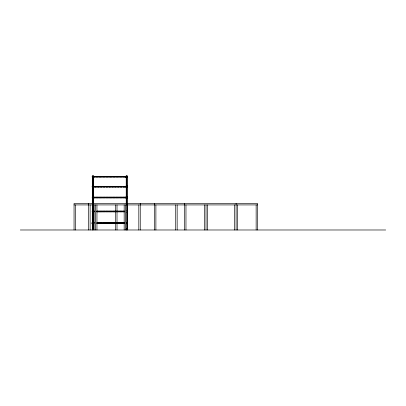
<?xml version="1.0" encoding="UTF-8"?>
<svg xmlns="http://www.w3.org/2000/svg" width="406" height="406" viewBox="0 0 406 406"><rect width="100%" height="100%" fill="white"/><g stroke="black" fill="none" stroke-linecap="round" stroke-linejoin="round"><path stroke-width="0.61" d="M127.154 223.939L127.154 222.508M126.154 196.864L126.134 198.301L127.281 198.301L127.266 197.94M126.093 177.488L127.281 177.488L127.266 177.133M93.375 223.939L92.187 223.939L92.208 222.508L93.375 222.508M93.487 198.301L92.299 198.301L92.314 196.864L93.487 196.864M93.487 187.425L92.299 187.425L92.314 185.994L93.487 185.994M93.487 212.262L92.299 212.262L92.314 210.831L93.487 210.831M126.555 176.392L127.286 176.392L127.286 176.057L126.093 176.057M127.154 222.869L126.885 222.508L126.9 223.939L127.174 223.939L127.179 222.508M96.308 176.346L96.268 177.082M96.313 186.313L96.268 187.019L94.847 187.019L94.821 186.344M96.308 197.154L96.227 197.854M99.059 176.366L99.15 177.128M99.064 186.329L99.105 187.019L97.689 187.019L97.719 186.339M100.566 176.346L100.485 177.128M99.059 197.179L99.105 197.895M100.571 186.313L100.526 187.019L101.947 187.019L101.921 186.344M100.566 197.154L100.526 197.895M103.317 176.366L103.368 177.082M99.059 211.14L99.105 211.856M103.327 186.329L103.368 187.019L104.789 187.019L104.829 186.329M99.044 222.823L98.957 223.493M100.576 211.14L100.526 211.856M103.317 197.179L103.408 197.854M107.666 176.346L107.626 177.082M101.789 222.823L101.84 223.539M103.317 211.14L103.408 211.815M107.671 186.313L107.626 187.019L106.205 187.019L106.184 186.344M103.307 222.823L103.256 223.539M107.666 197.154L107.585 197.854M110.417 176.366L110.508 177.128M110.427 186.329L110.468 187.019L109.047 187.019L109.082 186.339M111.929 176.346L111.848 177.128M106.052 222.823L106.139 223.493M107.676 211.14L107.585 211.815M110.417 197.179L110.468 197.895M111.934 186.313L111.889 187.019L113.31 187.019L113.284 186.344M111.929 197.154L111.889 197.895M114.766 176.346L114.685 177.128M108.925 222.772L108.981 223.493M110.417 211.14L110.468 211.856M114.771 186.313L114.725 187.019L116.146 187.019L116.182 186.339M110.407 222.823L110.315 223.493M111.934 211.14L111.889 211.856M114.766 197.154L114.725 197.895M117.522 176.366L117.567 177.082M117.527 186.329L117.567 187.019L118.988 187.019L119.034 186.303M119.029 176.346L118.988 177.082M113.152 222.823L113.198 223.539M114.776 211.14L114.725 211.856M117.522 197.179L117.608 197.854M119.029 197.154L118.948 197.854M121.78 176.366L121.871 177.128M117.522 211.14L117.608 211.815M121.785 186.329L121.825 187.019L120.409 187.019L120.384 186.344M117.507 222.823L117.456 223.539M119.034 211.14L118.948 211.815M121.78 197.179L121.825 197.895M120.252 222.823L120.338 223.493M121.78 211.14L121.825 211.856M127.377 177.041L127.403 176.366L92.167 176.366L92.203 177.052M121.764 222.823L121.678 223.493M127.367 186.983L127.443 186.263M127.377 197.935L127.311 197.179M127.377 211.896L127.311 211.14M127.317 223.579L127.114 222.823M106.164 176.346L106.205 177.082M106.164 197.154L106.25 197.854M97.567 222.772L97.618 223.493M106.194 211.095L106.25 211.815M124.627 176.346L124.708 177.128M123.287 186.329L123.246 187.019L124.667 187.019L124.642 186.344M124.627 197.154L124.667 197.895M94.821 176.326L94.847 177.082M101.921 176.326L101.947 177.082M92.203 197.93L92.258 197.179M94.821 197.138L94.847 197.895M113.284 176.326L113.31 177.082M101.921 197.138L101.947 197.895M92.203 211.891L92.258 211.14M120.384 176.326L120.409 177.082M101.947 211.095L101.947 211.856M113.284 197.138L113.31 197.895M120.384 197.138L120.409 197.895M113.31 211.095L113.31 211.856M104.677 222.772L104.677 223.539M120.409 211.095L120.409 211.856M123.14 222.772L123.14 223.539M123.206 177.128L123.287 176.346M97.719 176.336L97.689 177.082M109.082 176.336L109.047 177.082M116.182 176.336L116.146 177.082M97.719 197.143L97.689 197.895M109.082 197.143L109.047 197.895M97.699 211.095L97.689 211.856M116.182 197.143L116.146 197.895M109.062 211.095L109.047 211.856M100.429 222.772L100.419 223.539M111.777 222.772L111.777 223.539M118.892 222.772L118.877 223.539M104.809 211.1L104.743 211.815M92.071 223.584L92.147 222.823M123.272 211.1L123.246 211.856M107.529 222.772L107.519 223.539M114.644 222.777L114.619 223.539M93.487 176.057L92.299 176.057L92.294 177.488L93.487 177.488M93.025 176.392L92.294 176.392L92.294 176.057L92.314 177.488M126.408 176.392L93.172 176.392L93.172 177.133L126.408 177.133M93.172 177.153L93.969 177.153L93.969 176.392M126.408 177.153L125.611 177.153L125.611 176.392M92.883 186.303L126.773 186.303M126.408 187.09L93.172 187.09L93.172 186.349M126.093 196.864L127.281 196.864L127.286 198.301M92.883 197.179L126.773 197.179M126.408 197.204L93.172 197.225L93.172 197.94L126.408 197.94M93.172 197.961L93.969 197.961L93.969 197.204M126.408 197.961L125.611 197.961L125.611 197.204M74.049 204.923L88.579 204.923M88.696 204.923L257.571 204.923M126.885 210.831L127.281 210.831L127.286 212.262L126.885 212.262M92.883 211.14L94.684 211.14M96.572 211.14L124.728 211.14M96.74 211.186L124.266 211.186M93.969 211.902L93.172 211.902L93.172 211.186L93.969 211.166L93.969 211.927L93.172 211.927M96.74 211.902L124.667 211.856M93.319 222.823L94.644 222.823M97.09 222.823L124.617 222.823M96.633 222.869L124.155 222.869M93.862 223.584L93.06 223.584L93.06 222.869L93.862 222.843L93.862 223.605L93.06 223.605M96.633 223.584L124.561 223.539M92.345 228.644L93.4 228.644M126.875 228.644L127.205 228.644M126.829 228.822L127.215 228.822L127.21 176.016L126.144 176.016L126.154 177.488M126.829 228.999L127.235 228.999L127.235 229.715M92.203 229.715L93.268 229.715M126.281 229.715L127.347 229.715M92.203 229.897L93.268 229.897M126.281 229.897L127.347 229.897M20.3 229.984L385.7 229.984M104.809 176.326L104.789 177.082M123.272 197.138L123.246 197.895M104.809 197.138L104.743 197.854M92.203 186.983L92.126 186.263M92.314 186.349L92.294 185.994L92.294 187.425M92.314 197.225L92.294 196.864L92.294 198.301M92.314 211.186L92.294 210.831L92.294 212.262M92.203 222.869L92.182 222.508L92.182 223.939M127.266 176.412L127.266 176.057L127.286 177.488M257.571 229.984L257.571 203.492L74.049 203.492L74.049 229.984M256.14 204.923L256.14 229.984M237.525 204.923L237.525 229.984M236.094 203.492L236.094 229.984M234.658 204.923L234.658 229.984M207.451 204.923L207.451 229.984M206.02 204.923L206.02 229.984M204.588 204.923L204.588 229.984M185.968 204.923L185.968 229.984M184.537 203.492L184.537 229.984M177.158 204.923L177.158 229.984M175.722 204.923L175.722 229.984M155.894 204.923L155.894 229.984M154.463 203.492L154.463 229.984M140.248 203.492L140.248 229.984M138.816 204.923L138.816 229.984M127.032 204.923L127.032 229.984M126.997 176.016L126.997 228.822M126.956 228.999L126.956 229.715M126.357 176.016L126.357 203.913M126.322 176.392L126.322 177.153M126.322 186.329L126.322 187.09M126.322 197.204L126.322 197.961M126.215 176.016L126.215 203.913M125.611 186.329L125.611 187.09M125.601 204.923L125.601 229.984M124.17 204.923L124.17 229.984M117.009 204.923L117.009 229.984M115.578 204.923L115.578 229.984M96.958 204.923L96.958 229.984M95.527 204.923L95.527 229.984M94.096 204.923L94.096 229.984M93.969 186.329L93.969 187.09M93.613 176.417L93.613 177.133M93.613 186.349L93.613 187.064M93.613 197.225L93.613 197.94M93.613 211.186L93.613 211.902M93.441 176.057L93.441 177.488M93.441 185.994L93.441 187.425M93.441 196.864L93.441 198.301M93.441 210.831L93.441 212.262M93.507 222.869L93.507 223.584M93.314 222.508L93.334 223.939M93.192 176.016L93.192 228.822M93.106 222.508L93.106 223.939M93.131 229.715L93.157 228.999L92.314 228.999L92.314 229.715M92.933 228.999L92.933 229.715M92.872 228.999L92.872 229.715M92.553 176.016L92.553 228.822M92.538 228.999L92.538 229.715M92.456 222.508L92.461 223.939M92.34 228.999L92.34 229.715M90.127 204.923L90.127 229.984M88.696 203.492L88.696 229.984M75.48 204.923L75.48 229.984M127.286 196.864L127.266 197.225L127.266 196.864M93.4 176.016L92.345 176.016L92.34 228.822L93.4 228.822L93.365 176.016M127.281 185.994L126.093 185.994L126.134 187.425L127.281 187.425L127.286 185.994"/></g></svg>
